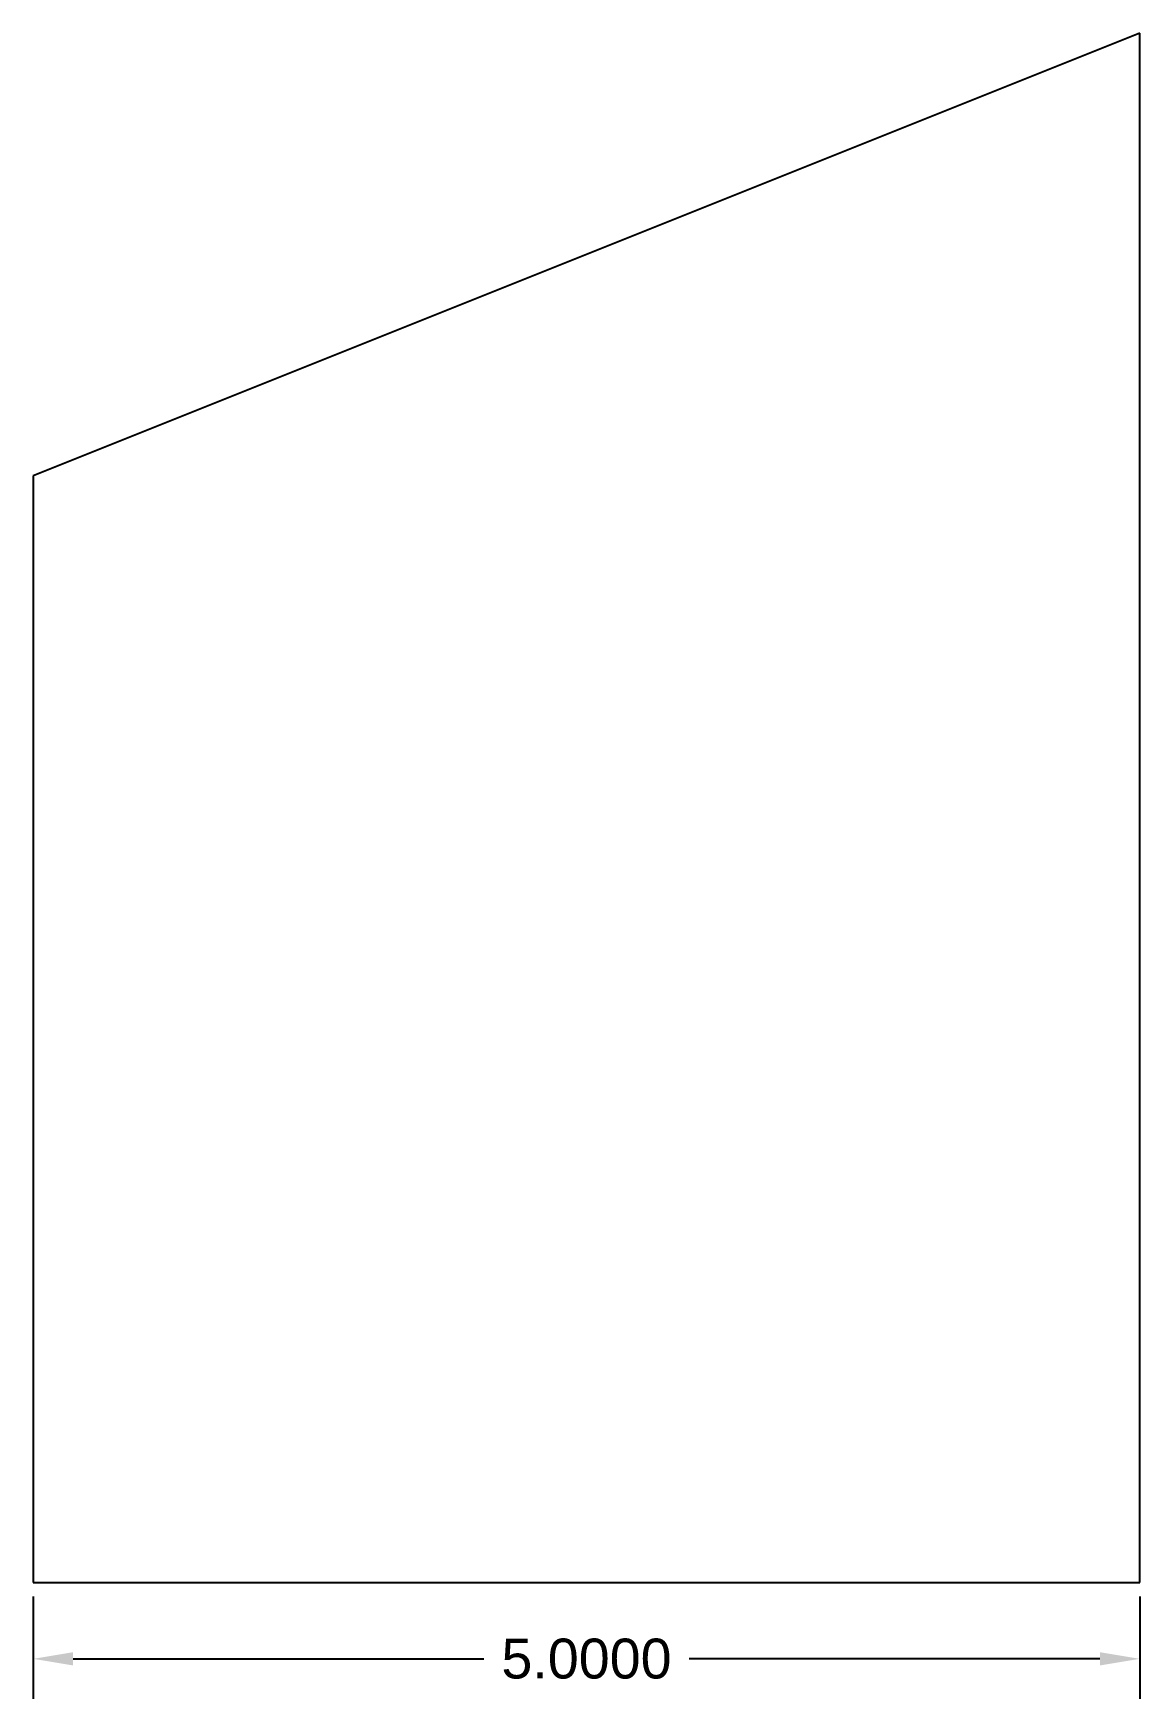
# Model space of a CAD drawing. Header units: inches. Extents: x 5 to 10, y -0.52 to 7.
import ezdxf

# ---------------------------------------------------------------- set-up
doc = ezdxf.new("R2010")
doc.units = ezdxf.units.IN
doc.header["$MEASUREMENT"] = 0
doc.styles.get("Standard").update_dxf_attribs({"font": 'arial.ttf'})
doc.dimstyles.get("Standard").update_dxf_attribs({"dimtxt": 0.18, "dimasz": 0.18, "dimexe": 0.18, "dimexo": 0.0625, "dimgap": 0.09, "dimtad": 0, "dimtih": 1, "dimtoh": 1, "dimdec": 4, "dimzin": 0, "dimdsep": 46, "dimtxsty": 'Standard', "dimcen": 0.09, "dimadec": 0, "dimazin": 0, "dimtfac": 1, "dimtdec": 4, "dimtofl": 0, "dimtmove": 0, "dimatfit": 3, "dimfxl": 1, "dimtolj": 1, "dimtzin": 0, "dimarcsym": 0})

# ---------------------------------------------------------------- blocks, each defined once
blk = doc.blocks.new('*D1')
at = {"color": 0, "lineweight": -2, "transparency": 16777216}
for p, q in [((5, -0.0625), (5, -0.5247)), ((10, -0.0625), (10, -0.5247)), ((5.18, -0.3447), (7.0367, -0.3447)), ((9.82, -0.3447), (7.9633, -0.3447))]:
    blk.add_line(p, q, dxfattribs=at)
at = {"color": 0, "transparency": 16777216}
for points in [[(5.18, -0.3147), (5.18, -0.3747), (5, -0.3447)], [(9.82, -0.3147), (9.82, -0.3747), (10, -0.3447)]]:
    blk.add_solid(points, dxfattribs=at)
at = {"layer": 'Defpoints', "color": 0, "transparency": 16777216}
for p in [(5, 0), (10, 0), (10, -0.3447)]:
    blk.add_point(p, dxfattribs=at)
at = {"color": 0, "transparency": 16777216, "insert": (7.5, -0.3447), "char_height": 0.18, "attachment_point": 5}
blk.add_mtext('\\A1;5.0000', dxfattribs=at)

msp = doc.modelspace()

# ---------------------------------------------------------------- linework, layer by layer
for p, q in [((10, 7), (5, 5)), ((10, 0), (10, 7)), ((5, 5), (5, 0)), ((5, 0), (10, 0))]:
    msp.add_line(p, q)

# ---------------------------------------------------------------- dimensions: what is measured, and where the dimension line sits
dim = msp.add_linear_dim(base=(10, -0.34473), p1=(5, 0), p2=(10, 0), dimstyle='Standard')
dim.commit()
dim.dimension.update_dxf_attribs({"geometry": '*D1', "text_midpoint": (7.5, -0.34473)})

doc.saveas('drawing.dxf')
